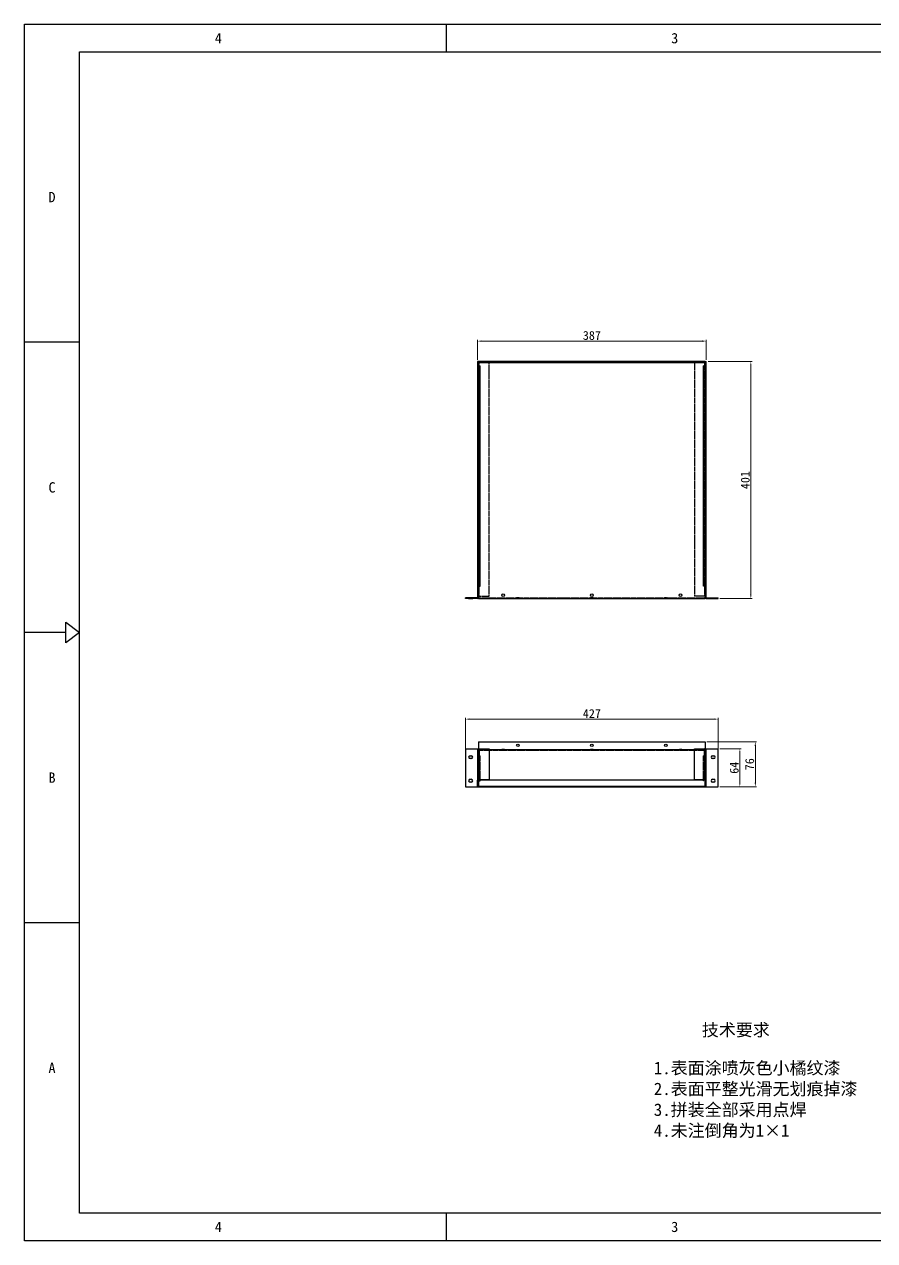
# Model space of a CAD drawing. Header units: millimetres. Extents: x 10653 to 40244, y 19163 to 29561.
# Drawn here: x 19603 to 21042, y 19163 to 21221 of the extents above; entities that cross this region are included whole.
import ezdxf
from ezdxf.enums import TextEntityAlignment as Align

# ---------------------------------------------------------------- set-up
doc = ezdxf.new("R2010")
doc.units = ezdxf.units.MM
doc.header["$PDSIZE"] = -1
doc.linetypes.add('HIDDEN', pattern=[1.905, 1.27, -0.635])
for name, color, linetype in [('02___PRT_ALL_AXES', 7, 'Continuous'), ('DEFAULT_2', 8, 'HIDDEN'), ('print', 30, 'Continuous')]:
    doc.layers.add(name, color=color, linetype=linetype)
doc.layers.add('dim', color=2, linetype='Continuous', lineweight=9)
doc.styles.add('Dartop', font='')
doc.styles.add('hzHT', font='simhei.ttf')
doc.styles.get('Dartop').set_extended_font_data('FangSong_GB2312')
doc.dimstyles.new('3', dxfattribs={"dimtxt": 15, "dimasz": 7, "dimexe": 2, "dimexo": 3, "dimgap": 2, "dimtad": 1, "dimzin": 9, "dimdsep": 46, "dimtxsty": 'Standard', "dimcen": 1, "dimadec": 1, "dimazin": 2, "dimtfac": 0.5, "dimtmove": 0, "dimatfit": 3, "dimfxl": 0, "dimtolj": 1, "dimlwd": 9, "dimlwe": 9, "dimarcsym": 0})

# ---------------------------------------------------------------- blocks, each defined once
blk = doc.blocks.new('*D358')
at = {"layer": 'Defpoints', "color": 0, "lineweight": 9, "transparency": 16777216}
for p in [(20756.8, 20684.9), (20369.8, 20650.2), (20756.8, 20650.2)]:
    blk.add_point(p, dxfattribs=at)
at = {"layer": 'dim', "color": 0, "lineweight": 9, "transparency": 16777216}
for p, q in [((20369.8, 20653.2), (20369.8, 20686.9)), ((20376.8, 20684.9), (20749.8, 20684.9)), ((20756.8, 20653.2), (20756.8, 20686.9))]:
    blk.add_line(p, q, dxfattribs=at)
for points in [[(20376.8, 20686.1), (20376.8, 20683.7), (20369.8, 20684.9)], [(20749.8, 20686.1), (20749.8, 20683.7), (20756.8, 20684.9)]]:
    blk.add_solid(points, dxfattribs=at)
at = {"layer": 'dim', "color": 0, "lineweight": 9, "transparency": 16777216, "insert": (20563.3, 20694.4), "char_height": 15, "attachment_point": 5}
blk.add_mtext('\\A1;387', dxfattribs=at)
blk = doc.blocks.new('*D359')
at = {"layer": 'Defpoints', "color": 0, "lineweight": 9, "transparency": 16777216}
for p in [(20756.8, 20650.2), (20776.8, 20249.2), (20832.2, 20249.2)]:
    blk.add_point(p, dxfattribs=at)
at = {"layer": 'dim', "color": 0, "lineweight": 9, "transparency": 16777216}
for p, q in [((20759.8, 20650.2), (20834.2, 20650.2)), ((20832.2, 20643.2), (20832.2, 20256.2)), ((20779.8, 20249.2), (20834.2, 20249.2))]:
    blk.add_line(p, q, dxfattribs=at)
for points in [[(20831, 20643.2), (20833.3, 20643.2), (20832.2, 20650.2)], [(20831, 20256.2), (20833.3, 20256.2), (20832.2, 20249.2)]]:
    blk.add_solid(points, dxfattribs=at)
at = {"layer": 'dim', "color": 0, "lineweight": 9, "transparency": 16777216, "insert": (20822.7, 20449.7), "char_height": 15, "attachment_point": 5, "rotation": 90}
blk.add_mtext('\\A1;401', dxfattribs=at)
blk = doc.blocks.new('*D360')
at = {"layer": 'Defpoints', "color": 0, "lineweight": 9, "transparency": 16777216}
for p in [(20776.8, 19994.9), (20776.8, 19930.9), (20813.6, 19930.9)]:
    blk.add_point(p, dxfattribs=at)
at = {"layer": 'dim', "color": 0, "lineweight": 9, "transparency": 16777216}
for p, q in [((20779.8, 19994.9), (20815.6, 19994.9)), ((20813.6, 19987.9), (20813.6, 19937.9)), ((20779.8, 19930.9), (20815.6, 19930.9))]:
    blk.add_line(p, q, dxfattribs=at)
for points in [[(20812.4, 19987.9), (20814.7, 19987.9), (20813.6, 19994.9)], [(20812.4, 19937.9), (20814.7, 19937.9), (20813.6, 19930.9)]]:
    blk.add_solid(points, dxfattribs=at)
at = {"layer": 'dim', "color": 0, "lineweight": 9, "transparency": 16777216, "insert": (20804.1, 19962.9), "char_height": 15, "attachment_point": 5, "rotation": 90}
blk.add_mtext('\\A1;64', dxfattribs=at)
blk = doc.blocks.new('*D361')
at = {"layer": 'Defpoints', "color": 0, "lineweight": 9, "transparency": 16777216}
for p in [(20754.8, 20006.9), (20786.8, 19930.9), (20839.8, 19930.9)]:
    blk.add_point(p, dxfattribs=at)
at = {"layer": 'dim', "color": 0, "lineweight": 9, "transparency": 16777216}
for p, q in [((20757.8, 20006.9), (20841.8, 20006.9)), ((20839.8, 19999.9), (20839.8, 19937.9)), ((20789.8, 19930.9), (20841.8, 19930.9))]:
    blk.add_line(p, q, dxfattribs=at)
for points in [[(20838.6, 19999.9), (20840.9, 19999.9), (20839.8, 20006.9)], [(20838.6, 19937.9), (20840.9, 19937.9), (20839.8, 19930.9)]]:
    blk.add_solid(points, dxfattribs=at)
at = {"layer": 'dim', "color": 0, "lineweight": 9, "transparency": 16777216, "insert": (20830.3, 19968.9), "char_height": 15, "attachment_point": 5, "rotation": 90}
blk.add_mtext('\\A1;76', dxfattribs=at)
blk = doc.blocks.new('*D362')
at = {"layer": 'Defpoints', "color": 0, "lineweight": 9, "transparency": 16777216}
for p in [(20349.8, 20045.2), (20776.8, 19976.8), (20349.8, 19962.9)]:
    blk.add_point(p, dxfattribs=at)
at = {"layer": 'dim', "color": 0, "lineweight": 9, "transparency": 16777216}
for p, q in [((20349.8, 19965.9), (20349.8, 20047.2)), ((20769.8, 20045.2), (20356.8, 20045.2)), ((20776.8, 19979.8), (20776.8, 20047.2))]:
    blk.add_line(p, q, dxfattribs=at)
for points in [[(20356.8, 20046.4), (20356.8, 20044), (20349.8, 20045.2)], [(20769.8, 20046.4), (20769.8, 20044), (20776.8, 20045.2)]]:
    blk.add_solid(points, dxfattribs=at)
at = {"layer": 'dim', "color": 0, "lineweight": 9, "transparency": 16777216, "insert": (20563.3, 20054.7), "char_height": 15, "attachment_point": 5}
blk.add_mtext('\\A1;427', dxfattribs=at)

msp = doc.modelspace()

# ---------------------------------------------------------------- linework, layer by layer
at = {"color": 0}
for p, q in [((20317.519, 21174.26), (20317.519, 21221.043)), ((19696.963, 19209.369), (19696.963, 21174.26)), ((19696.963, 21174.26), (22481.917, 21174.26)), ((19696.963, 20683.037), (19603.397, 20683.037)), ((19673.572, 20191.814), (19603.397, 20191.814)), ((19696.963, 19700.592), (19603.397, 19700.592)), ((22481.917, 19209.369), (19696.963, 19209.369)), ((20317.519, 19162.586), (20317.519, 19209.369))]:
    msp.add_line(p, q, dxfattribs=at)
at = {"color": 3, "linetype": 'Continuous'}
for p, q in [((20369.805, 20650.218), (20369.805, 20251.218)), ((20371.805, 20650.218), (20369.805, 20650.218)), ((20371.805, 20648.218), (20371.805, 20251.218)), ((20754.805, 20650.218), (20756.805, 20650.218)), ((20754.805, 20251.218), (20754.805, 20648.218)), ((20756.805, 20251.218), (20756.805, 20650.218)), ((20374.305, 20270.218), (20374.305, 20643.218)), ((20752.305, 20270.218), (20752.305, 20643.218)), ((20369.805, 20249.218), (20349.805, 20249.218)), ((20370.947, 20251.218), (20369.805, 20251.218)), ((20755.663, 20251.218), (20756.805, 20251.218)), ((20756.805, 20249.218), (20776.805, 20249.218)), ((20371.805, 20006.861), (20371.805, 19994.861)), ((20371.805, 20006.861), (20754.805, 20006.861)), ((20389.805, 19993.861), (20736.805, 19993.861)), ((20754.805, 20006.861), (20754.805, 19994.861)), ((20369.805, 19931.861), (20369.805, 19941.861)), ((20371.805, 19942.861), (20371.805, 19931.861)), ((20754.805, 19931.861), (20754.805, 19942.861)), ((20756.805, 19931.861), (20756.805, 19941.861))]:
    msp.add_line(p, q, dxfattribs=at)
at = {"color": 7, "linetype": 'Continuous'}
for p, q in [((20371.805, 20648.218), (20371.805, 20650.218)), ((20754.805, 20650.218), (20371.805, 20650.218)), ((20754.805, 20648.218), (20371.805, 20648.218)), ((20754.805, 20648.218), (20754.805, 20650.218)), ((20371.805, 20643.218), (20374.305, 20643.218)), ((20371.805, 20641.218), (20374.305, 20641.218)), ((20754.805, 20643.218), (20752.305, 20643.218)), ((20754.805, 20641.218), (20752.305, 20641.218)), ((20371.805, 20272.218), (20374.305, 20272.218)), ((20371.805, 20270.218), (20374.305, 20270.218)), ((20754.805, 20272.218), (20752.305, 20272.218)), ((20754.805, 20270.218), (20752.305, 20270.218)), ((20349.805, 20249.218), (20349.805, 20250.218)), ((20369.805, 20250.218), (20349.805, 20250.218)), ((20369.805, 20249.218), (20369.805, 20250.218)), ((20371.805, 20251.218), (20370.947, 20251.218)), ((20371.805, 20249.218), (20371.805, 20251.218)), ((20371.805, 20249.218), (20754.805, 20249.218)), ((20754.805, 20251.218), (20755.663, 20251.218)), ((20754.805, 20249.218), (20754.805, 20251.218)), ((20756.805, 20250.218), (20776.805, 20250.218)), ((20756.805, 20249.218), (20756.805, 20250.218)), ((20776.805, 20249.218), (20776.805, 20250.218)), ((20349.805, 19994.861), (20349.805, 19930.861)), ((20349.805, 19994.861), (20389.805, 19994.861)), ((20369.805, 19994.861), (20369.805, 19941.861)), ((20370.805, 19994.861), (20370.805, 19931.861)), ((20372.805, 19994.861), (20372.805, 19942.861)), ((20389.805, 19994.861), (20389.805, 19942.861)), ((20736.805, 19994.861), (20776.805, 19994.861)), ((20736.805, 19942.861), (20736.805, 19994.861)), ((20753.805, 19942.861), (20753.805, 19994.861)), ((20755.805, 19931.861), (20755.805, 19994.861)), ((20756.805, 19941.861), (20756.805, 19994.861)), ((20776.805, 19930.861), (20776.805, 19994.861)), ((20767.305, 19983.361), (20769.305, 19983.361)), ((20769.305, 19978.361), (20767.305, 19978.361)), ((20349.805, 19930.861), (20776.805, 19930.861)), ((20369.805, 19941.861), (20370.805, 19941.861)), ((20369.805, 19931.861), (20369.805, 19930.861)), ((20369.805, 19931.861), (20756.805, 19931.861)), ((20370.805, 19942.861), (20389.805, 19942.861)), ((20754.805, 19941.861), (20371.805, 19941.861)), ((20371.805, 19930.861), (20371.805, 19931.861)), ((20736.805, 19942.861), (20755.805, 19942.861)), ((20754.805, 19930.861), (20754.805, 19931.861)), ((20756.805, 19941.861), (20755.805, 19941.861)), ((20756.805, 19930.861), (20756.805, 19931.861)), ((20767.305, 19943.361), (20769.305, 19943.361)), ((20769.305, 19938.361), (20767.305, 19938.361))]:
    msp.add_line(p, q, dxfattribs=at)
at = {"color": 0}
msp.add_lwpolyline([(19696.963, 20191.814), (19673.572, 20174.271), (19673.572, 20209.358), (19696.963, 20191.814)], close=True, dxfattribs=at)
at = {"color": 3, "linetype": 'Continuous'}
for centre, radius, start, end in [((20369.805, 20251.218), 2, 270, 0), ((20756.805, 20251.218), 2, 180, 270), ((20370.805, 19931.861), 1, 180, 0), ((20755.805, 19931.861), 1, 180, 0)]:
    msp.add_arc(centre, radius, start, end, dxfattribs=at)
at = {"color": 7, "linetype": 'Continuous'}
for centre, radius, start, end in [((20369.805, 20251.218), 1, 270, 0), ((20756.805, 20251.218), 1, 180, 270), ((20767.305, 19980.861), 2.5, 90, 270), ((20769.305, 19980.861), 2.5, 270, 90), ((20767.305, 19940.861), 2.5, 90, 270), ((20769.305, 19940.861), 2.5, 270, 90)]:
    msp.add_arc(centre, radius, start, end, dxfattribs=at)
at = {"layer": '02___PRT_ALL_AXES', "color": 8, "linetype": 'HIDDEN'}
for p, q in [((20370.805, 20650.218), (20370.805, 20251.218)), ((20755.805, 20251.218), (20755.805, 20650.218)), ((20371.805, 20257.068), (20370.805, 20257.068)), ((20371.805, 20257.068), (20371.805, 20252.568)), ((20755.805, 20257.068), (20754.805, 20257.068)), ((20754.805, 20257.067), (20754.805, 20252.568)), ((20354.805, 20249.218), (20354.805, 20250.218)), ((20354.805, 20250.218), (20361.805, 20250.218)), ((20354.805, 20249.218), (20361.805, 20249.218)), ((20357.305, 20249.218), (20357.305, 20250.218)), ((20359.305, 20249.218), (20359.305, 20250.218)), ((20361.805, 20249.218), (20361.805, 20250.218)), ((20371.805, 20252.568), (20370.805, 20252.568)), ((20440.555, 20250.218), (20436.055, 20250.218)), ((20436.055, 20249.218), (20436.055, 20250.218)), ((20440.555, 20249.218), (20436.055, 20249.218)), ((20438.305, 20250.218), (20438.305, 20249.218)), ((20440.555, 20249.218), (20440.555, 20250.218)), ((20565.555, 20250.218), (20561.055, 20250.218)), ((20561.055, 20249.218), (20561.055, 20250.218)), ((20565.555, 20249.218), (20561.055, 20249.218)), ((20563.305, 20250.218), (20563.305, 20249.218)), ((20565.555, 20249.218), (20565.555, 20250.218)), ((20690.555, 20250.218), (20686.055, 20250.218)), ((20686.055, 20249.218), (20686.055, 20250.218)), ((20690.555, 20249.218), (20686.055, 20249.218)), ((20688.305, 20250.218), (20688.305, 20249.218)), ((20690.555, 20249.218), (20690.555, 20250.218)), ((20754.805, 20254.818), (20755.805, 20254.818)), ((20755.805, 20252.568), (20754.805, 20252.568)), ((20411.055, 19993.861), (20411.055, 19992.861)), ((20415.555, 19993.861), (20411.055, 19993.861)), ((20415.555, 19992.861), (20411.055, 19992.861)), ((20415.555, 19993.861), (20415.555, 19992.861)), ((20561.055, 19993.861), (20561.055, 19992.861)), ((20565.555, 19993.861), (20561.055, 19993.861)), ((20565.555, 19992.861), (20561.055, 19992.861)), ((20565.555, 19993.861), (20565.555, 19992.861)), ((20715.555, 19993.861), (20711.055, 19993.861)), ((20711.055, 19993.861), (20711.055, 19992.861)), ((20715.555, 19992.861), (20711.055, 19992.861)), ((20715.555, 19993.861), (20715.555, 19992.861)), ((20370.805, 19964.111), (20370.805, 19959.611)), ((20371.805, 19964.111), (20370.805, 19964.111)), ((20371.805, 19961.861), (20370.805, 19961.861)), ((20371.805, 19959.611), (20370.805, 19959.611)), ((20371.805, 19964.111), (20371.805, 19959.611)), ((20755.805, 19964.111), (20754.805, 19964.111)), ((20754.805, 19964.111), (20754.805, 19959.611)), ((20755.805, 19959.611), (20754.805, 19959.611)), ((20755.805, 19964.111), (20755.805, 19959.611))]:
    msp.add_line(p, q, dxfattribs=at)
at = {"layer": '02___PRT_ALL_AXES', "color": 7, "linetype": 'Continuous'}
for p, q in [((20357.305, 19983.361), (20359.305, 19983.361)), ((20359.305, 19978.361), (20357.305, 19978.361)), ((20357.305, 19943.361), (20359.305, 19943.361)), ((20359.305, 19938.361), (20357.305, 19938.361))]:
    msp.add_line(p, q, dxfattribs=at)
for centre in [(20413.305, 20254.818), (20563.305, 20254.818), (20713.305, 20254.818)]:
    msp.add_circle(centre, 2.25, dxfattribs=at)
at = {"layer": '02___PRT_ALL_AXES', "color": 3, "linetype": 'Continuous'}
for centre in [(20438.305, 20000.861), (20563.305, 20000.861), (20688.305, 20000.861)]:
    msp.add_circle(centre, 2.25, dxfattribs=at)
at = {"layer": '02___PRT_ALL_AXES', "color": 7, "linetype": 'Continuous'}
for centre, start, end in [((20357.305, 19980.861), 90, 270), ((20359.305, 19980.861), 270, 90), ((20357.305, 19940.861), 90, 270), ((20359.305, 19940.861), 270, 90)]:
    msp.add_arc(centre, 2.5, start, end, dxfattribs=at)
at = {"layer": 'DEFAULT_2', "color": 8, "linetype": 'HIDDEN'}
for p, q in [((20370.805, 20253.218), (20370.805, 20648.218)), ((20371.805, 20648.218), (20370.805, 20648.218)), ((20754.805, 20649.218), (20371.805, 20649.218)), ((20372.697, 20650.215), (20372.751, 20649.216)), ((20372.805, 20650.218), (20372.805, 20649.218)), ((20372.805, 20253.218), (20372.805, 20648.218)), ((20389.805, 20650.218), (20389.805, 20649.218)), ((20389.805, 20253.218), (20389.805, 20648.218)), ((20736.805, 20650.218), (20736.805, 20649.218)), ((20736.805, 20648.218), (20736.805, 20253.218)), ((20753.805, 20650.218), (20753.805, 20649.218)), ((20753.805, 20648.218), (20753.805, 20253.218)), ((20753.914, 20650.215), (20753.859, 20649.216)), ((20754.805, 20648.218), (20755.805, 20648.218)), ((20755.805, 20648.218), (20755.805, 20253.218)), ((20371.805, 20253.218), (20370.805, 20253.218)), ((20371.805, 20253.218), (20389.805, 20253.218)), ((20371.805, 20250.218), (20754.805, 20250.218)), ((20754.805, 20253.218), (20736.805, 20253.218)), ((20754.805, 20253.218), (20755.805, 20253.218)), ((20764.805, 20249.218), (20764.805, 20250.218)), ((20767.305, 20249.218), (20767.305, 20250.218)), ((20769.305, 20249.218), (20769.305, 20250.218)), ((20771.805, 20249.218), (20771.805, 20250.218)), ((20370.805, 19992.861), (20755.805, 19992.861)), ((20371.805, 19994.861), (20371.805, 19942.861)), ((20371.805, 19993.861), (20389.805, 19993.861)), ((20372.697, 19994.858), (20372.751, 19993.859)), ((20736.805, 19993.861), (20754.805, 19993.861)), ((20753.914, 19994.858), (20753.859, 19993.859)), ((20754.805, 19942.861), (20754.805, 19994.861)), ((20371.805, 19982.861), (20374.305, 19982.861)), ((20371.805, 19980.861), (20374.305, 19980.861)), ((20374.305, 19940.861), (20374.305, 19982.861)), ((20754.805, 19982.861), (20752.305, 19982.861)), ((20752.305, 19940.861), (20752.305, 19982.861)), ((20754.805, 19980.861), (20752.305, 19980.861)), ((20370.805, 19931.861), (20370.805, 19930.861)), ((20371.805, 19940.861), (20374.305, 19940.861)), ((20754.805, 19940.861), (20752.305, 19940.861)), ((20755.805, 19930.861), (20755.805, 19931.861))]:
    msp.add_line(p, q, dxfattribs=at)
for centre, radius, start, end in [((20372.805, 20648.218), 2, 90, 180), ((20372.805, 20648.218), 1, 90, 180), ((20753.805, 20648.218), 2, 0, 90), ((20753.805, 20648.218), 1, 0, 90), ((20372.805, 19992.861), 2, 90, 180), ((20372.805, 19992.861), 1, 90, 180), ((20753.805, 19992.861), 2, 0, 90), ((20753.805, 19992.861), 1, 0, 90)]:
    msp.add_arc(centre, radius, start, end, dxfattribs=at)
at = {"layer": 'print'}
msp.add_lwpolyline([(19603.397, 21221.043), (22575.484, 21221.043), (22575.484, 19162.586), (19603.397, 19162.586)], close=True, dxfattribs=at)

# ---------------------------------------------------------------- texts
at = {"color": 0, "style": 'Dartop'}
for s, p in [('4', (19931.558, 21197.652)), ('3', (20703.48, 21197.652)), ('D', (19650.18, 20928.649)), ('C', (19650.18, 20437.426)), ('B', (19650.18, 19946.203)), ('A', (19650.18, 19454.98)), ('4', (19931.558, 19185.977)), ('3', (20703.48, 19185.977))]:
    msp.add_text(s, height=17.544, dxfattribs=at).set_placement(p, align=Align.MIDDLE_CENTER)
at = {"color": 0, "style": 'hzHT'}
msp.add_text('技术要求', height=21.0524, dxfattribs=at).set_placement((20806.723, 19529.839), align=Align.TOP_CENTER)
for s, height, p in [('1.表面涂喷灰色小橘纹漆', 21.05241, (20668.018, 19465.327)), ('2.表面平整光滑无划痕掉漆', 21.05241, (20668.018, 19430.047)), ('3.拼装全部采用点焊', 21.0524, (20668.018, 19394.767)), ('4.未注倒角为1×1', 21.0524, (20668.018, 19359.487))]:
    msp.add_text(s, height=height, dxfattribs=at).set_placement(p, align=Align.TOP_LEFT)

# ---------------------------------------------------------------- dimensions: what is measured, and where the dimension line sits
at = {"layer": 'dim', "lineweight": 9}
for base, p1, p2, picture, middle in [((20756.805, 20684.889), (20369.805, 20650.218), (20756.805, 20650.218), '*D358', (20563.305, 20694.389)), ((20349.805, 20045.201), (20776.805, 19976.826), (20349.805, 19962.861), '*D362', (20563.305, 20054.701))]:
    dim = msp.add_linear_dim(base=base, p1=p1, p2=p2, dimstyle='3', dxfattribs=at)
    dim.commit()
    dim.dimension.update_dxf_attribs({"geometry": picture, "text_midpoint": middle})
for base, p1, p2, picture, middle in [((20832.165, 20249.218), (20756.805, 20650.218), (20776.805, 20249.218), '*D359', (20822.665, 20449.718)), ((20839.759, 19930.861), (20754.805, 20006.861), (20786.828, 19930.861), '*D361', (20830.259, 19968.861)), ((20813.574, 19930.861), (20776.805, 19994.861), (20776.805, 19930.861), '*D360', (20804.074, 19962.861))]:
    dim = msp.add_linear_dim(base=base, p1=p1, p2=p2, angle=90, dimstyle='3', dxfattribs=at)
    dim.commit()
    dim.dimension.update_dxf_attribs({"geometry": picture, "text_midpoint": middle})

doc.saveas('drawing.dxf')
